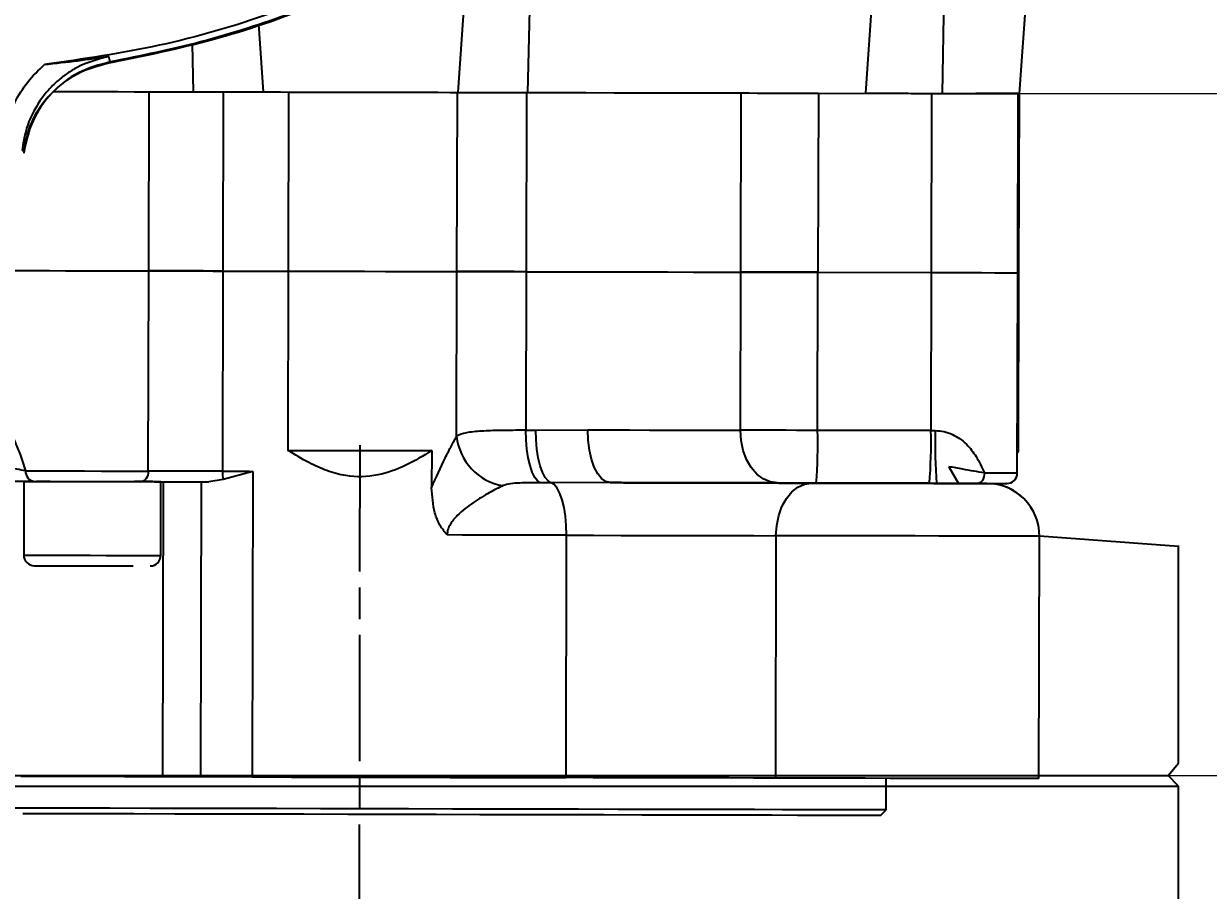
# Model space of a CAD drawing. Header units: millimetres. Extents: x 1953 to 4389, y 564 to 2287.
# Drawn here: x 2614.3 to 2726.7, y 1853 to 1935.2 of the extents above; entities that cross this region are included whole.
import ezdxf

# ---------------------------------------------------------------- set-up
doc = ezdxf.new("R2010")
doc.units = ezdxf.units.MM
doc.linetypes.add('AM_ISO08W050', pattern=[18, 12, -1.5, 3, -1.5])
doc.layers.add('AM_5', color=3, linetype='Continuous', lineweight=25)
doc.layers.add('AM_7', color=4, linetype='AM_ISO08W050', lineweight=25)
doc.styles.add('SLDTEXTSTYLE1', font='txt.shx', dxfattribs={"width": 0.7, "bigfont": 'gbcbig.shx'})
doc.dimstyles.new('SLDDIMSTYLE12$0', dxfattribs={"dimtxt": 12, "dimasz": 10, "dimexe": 0, "dimexo": 0.0625, "dimgap": 0.875, "dimtad": 1, "dimdec": 1, "dimlfac": 1.8, "dimrnd": 1e-09, "dimzin": 12, "dimdsep": 46, "dimtxsty": 'SLDTEXTSTYLE1', "dimcen": 0.09, "dimdle": 8.16, "dimclrd": 3, "dimclre": 3, "dimadec": 0, "dimazin": 3, "dimtfac": 1, "dimtdec": 1, "dimtofl": 0, "dimtmove": 0, "dimatfit": 3, "dimfxl": 0, "dimfrac": 2, "dimtolj": 1, "dimlwd": 5, "dimlwe": 5, "dimarcsym": 0})

# ---------------------------------------------------------------- blocks, each defined once
blk = doc.blocks.new('*D62')
at = {"layer": 'AM_5', "color": 3, "lineweight": 5, "transparency": 16777216}
blk.add_line((2661.75, 2227.3), (2841.58, 2227.3), dxfattribs=at)
at = {"layer": 'AM_5', "color": 3, "linetype": 'Continuous', "lineweight": 5, "transparency": 16777216}
for p, q in [((2841.58, 2217.3), (2841.58, 1938.56)), ((2708.75, 1928.56), (2841.58, 1928.56))]:
    blk.add_line(p, q, dxfattribs=at)
at = {"layer": 'AM_5', "color": 3, "transparency": 16777216}
for points in [[(2839.91, 2217.3), (2843.24, 2217.3), (2841.58, 2227.3)], [(2839.91, 1938.56), (2843.24, 1938.56), (2841.58, 1928.56)]]:
    blk.add_solid(points, dxfattribs=at)
at = {"layer": 'Defpoints', "color": 0, "transparency": 16777216}
for p in [(2661.69, 2227.3), (2708.69, 1928.56), (2841.58, 1928.56)]:
    blk.add_point(p, dxfattribs=at)
at = {"layer": 'AM_5', "color": 0, "transparency": 16777216, "insert": (2834.7, 2077.93), "char_height": 12, "attachment_point": 5, "rotation": 90, "style": 'SLDTEXTSTYLE1'}
blk.add_mtext('\\A1;300', dxfattribs=at)
blk = doc.blocks.new('*D70')
at = {"layer": 'AM_5', "color": 3, "lineweight": 5, "transparency": 16777216}
blk.add_line((2708.82, 1928.56), (2841.55, 1928.56), dxfattribs=at)
at = {"layer": 'AM_5', "color": 3, "linetype": 'Continuous', "lineweight": 5, "transparency": 16777216}
for p, q in [((2841.55, 1918.56), (2841.55, 1873.84)), ((2722.92, 1863.84), (2841.55, 1863.84))]:
    blk.add_line(p, q, dxfattribs=at)
at = {"layer": 'AM_5', "color": 3, "transparency": 16777216}
for points in [[(2839.89, 1918.56), (2843.22, 1918.56), (2841.55, 1928.56)], [(2839.89, 1873.84), (2843.22, 1873.84), (2841.55, 1863.84)]]:
    blk.add_solid(points, dxfattribs=at)
at = {"layer": 'Defpoints', "color": 0, "transparency": 16777216}
for p in [(2708.75, 1928.56), (2722.86, 1863.84), (2841.55, 1863.84)]:
    blk.add_point(p, dxfattribs=at)
at = {"layer": 'AM_5', "color": 0, "transparency": 16777216, "insert": (2834.68, 1896.2), "char_height": 12, "attachment_point": 5, "rotation": 90, "style": 'SLDTEXTSTYLE1'}
blk.add_mtext('\\A1;30', dxfattribs=at)
blk = doc.blocks.new('*D71')
at = {"layer": 'AM_5', "color": 3, "lineweight": 5, "transparency": 16777216}
blk.add_line((2722.92, 1863.84), (2827.58, 1863.84), dxfattribs=at)
at = {"layer": 'AM_5', "color": 3, "linetype": 'Continuous', "lineweight": 5, "transparency": 16777216}
for p, q in [((2827.58, 1853.84), (2827.58, 1480.84)), ((2727.42, 1470.84), (2827.58, 1470.84))]:
    blk.add_line(p, q, dxfattribs=at)
at = {"layer": 'AM_5', "color": 3, "transparency": 16777216}
for points in [[(2825.92, 1853.84), (2829.25, 1853.84), (2827.58, 1863.84)], [(2825.92, 1480.84), (2829.25, 1480.84), (2827.58, 1470.84)]]:
    blk.add_solid(points, dxfattribs=at)
at = {"layer": 'Defpoints', "color": 0, "transparency": 16777216}
for p in [(2722.86, 1863.84), (2727.36, 1470.84), (2827.58, 1470.84)]:
    blk.add_point(p, dxfattribs=at)
at = {"layer": 'AM_5', "color": 0, "transparency": 16777216, "insert": (2820.71, 1667.34), "char_height": 12, "attachment_point": 5, "rotation": 90, "style": 'SLDTEXTSTYLE1'}
blk.add_mtext('\\A1;393', dxfattribs=at)

msp = doc.modelspace()

# ---------------------------------------------------------------- linework, layer by layer
at = {"color": 7, "linetype": 'Continuous', "lineweight": 25}
for p, q in [((2694.202, 1928.586), (2696.61, 1963.721)), ((2702.053, 1963.709), (2701.418, 1928.571)), ((2708.753, 1928.555), (2711.338, 1964.413)), ((2662.574, 1948.255), (2662.102, 1928.655)), ((2655.504, 1928.669), (2656.605, 1944.347)), ((2636.58, 1935.131), (2637.003, 1928.708)), ((2630.405, 1928.722), (2630.316, 1933.232)), ((2622.496, 1931.561), (2622.376, 1932.077)), ((2626.153, 1911.731), (2626.189, 1928.731)), ((2633.22, 1928.716), (2633.183, 1911.716)), ((2639.431, 1928.703), (2639.395, 1911.703)), ((2655.397, 1911.669), (2655.434, 1928.669)), ((2662.008, 1928.655), (2661.972, 1911.655)), ((2682.32, 1911.611), (2682.357, 1928.611)), ((2689.684, 1928.596), (2689.647, 1911.596)), ((2689.684, 1928.596), (2700.433, 1928.573)), ((2700.433, 1928.573), (2700.397, 1911.573)), ((2704.821, 1928.563), (2704.821, 1928.563)), ((2705.864, 1928.561), (2705.864, 1928.561)), ((2708.595, 1911.555), (2708.632, 1928.555)), ((2708.717, 1911.555), (2708.753, 1928.555)), ((2626.112, 1892.731), (2626.153, 1911.731)), ((2633.183, 1911.716), (2633.143, 1892.716)), ((2639.395, 1911.703), (2639.358, 1894.703)), ((2655.364, 1896.06), (2655.397, 1911.669)), ((2661.972, 1911.655), (2661.939, 1896.605)), ((2682.288, 1896.611), (2682.32, 1911.611)), ((2689.615, 1896.596), (2689.647, 1911.596)), ((2689.647, 1911.596), (2700.397, 1911.573)), ((2689.647, 1911.596), (2700.397, 1911.573)), ((2700.397, 1911.573), (2700.365, 1896.573)), ((2708.555, 1892.555), (2708.595, 1911.555)), ((2708.595, 1911.555), (2708.717, 1911.555)), ((2708.595, 1911.555), (2708.717, 1911.555)), ((2708.681, 1894.555), (2708.717, 1911.555)), ((2661.939, 1896.605), (2662.873, 1896.603)), ((2662.873, 1896.603), (2667.815, 1896.642)), ((2700.365, 1896.573), (2689.615, 1896.596)), ((2700.365, 1896.573), (2700.774, 1896.572)), ((2653.003, 1894.674), (2652.996, 1891.147)), ((2708.559, 1894.434), (2708.681, 1894.555)), ((2708.559, 1894.555), (2708.681, 1894.555)), ((2636.034, 1892.71), (2633.221, 1891.943)), ((2636.034, 1892.71), (2635.972, 1863.71)), ((2702.052, 1893.151), (2702.972, 1891.568)), ((2614.317, 1891.757), (2614.302, 1884.757)), ((2615.27, 1891.755), (2615.868, 1891.753)), ((2616.221, 1891.753), (2615.462, 1891.754)), ((2616.817, 1891.751), (2616.221, 1891.753)), ((2627.302, 1884.729), (2627.317, 1891.729)), ((2627.526, 1891.728), (2627.466, 1863.728)), ((2631.12, 1891.721), (2631.06, 1863.721)), ((2633.221, 1891.943), (2631.869, 1891.719)), ((2664.334, 1891.625), (2663.319, 1891.627)), ((2669.924, 1891.638), (2664.334, 1891.625)), ((2700.23, 1891.573), (2689.481, 1891.596)), ((2700.895, 1891.572), (2700.23, 1891.573)), ((2700.891, 1891.572), (2701.493, 1891.57)), ((2700.936, 1891.572), (2701.498, 1891.57)), ((2705.128, 1891.563), (2704.847, 1891.563)), ((2707.052, 1891.364), (2707.053, 1891.559)), ((2665.747, 1863.647), (2665.796, 1886.647)), ((2685.666, 1886.604), (2685.617, 1863.604)), ((2710.612, 1863.551), (2710.661, 1886.551)), ((2710.661, 1886.551), (2710.661, 1886.551)), ((2567.859, 1863.842), (2722.859, 1863.842)), ((2631.06, 1863.721), (2627.466, 1863.728)), ((2696.108, 1860.582), (2696.114, 1863.582)), ((2723.859, 1862.842), (2722.859, 1863.842)), ((2566.859, 1862.842), (2700.866, 1862.842)), ((2700.866, 1862.842), (2723.859, 1862.842)), ((2723.859, 1834.842), (2723.859, 1862.842)), ((2695.607, 1860.083), (2696.108, 1860.582))]:
    msp.add_line(p, q, dxfattribs=at)
at = {"linetype": 'ByBlock'}
for p, q in [((2723.859, 1885.574), (2710.661, 1886.551)), ((2723.859, 1865.009), (2723.859, 1885.675)), ((2722.859, 1863.842), (2723.859, 1865.009))]:
    msp.add_line(p, q, dxfattribs=at)
at = {"color": 7, "linetype": 'Continuous', "lineweight": 25, "flags": 128}
for points in [[(2617.108, 1928.751), (2618.297, 1928.748), (2619.937, 1928.745), (2621.62, 1928.741), (2623.271, 1928.738), (2624.817, 1928.734), (2626.189, 1928.731)], [(2626.189, 1928.731), (2626.931, 1928.73), (2627.735, 1928.728), (2628.591, 1928.726), (2629.487, 1928.724), (2630.411, 1928.722), (2631.35, 1928.72), (2632.29, 1928.718), (2633.22, 1928.716)], [(2633.22, 1928.716), (2633.99, 1928.715), (2634.762, 1928.713), (2635.536, 1928.711), (2636.312, 1928.71), (2637.089, 1928.708), (2637.868, 1928.706), (2638.649, 1928.705), (2639.431, 1928.703)], [(2639.431, 1928.703), (2640.968, 1928.7), (2642.74, 1928.696), (2644.668, 1928.692), (2646.667, 1928.688), (2648.647, 1928.683), (2650.521, 1928.679), (2652.205, 1928.676), (2653.625, 1928.673), (2654.717, 1928.67), (2655.434, 1928.669)], [(2655.434, 1928.669), (2655.828, 1928.668), (2656.366, 1928.667), (2657.04, 1928.665), (2657.838, 1928.664), (2658.749, 1928.662), (2659.758, 1928.66), (2660.85, 1928.657), (2662.008, 1928.655)], [(2662.008, 1928.655), (2664.844, 1928.649), (2667.614, 1928.643), (2670.311, 1928.637), (2672.923, 1928.631), (2675.442, 1928.626), (2677.86, 1928.621), (2680.167, 1928.616), (2682.357, 1928.611)], [(2682.357, 1928.611), (2683.108, 1928.61), (2683.925, 1928.608), (2684.798, 1928.606), (2685.718, 1928.604), (2686.677, 1928.602), (2687.665, 1928.6), (2688.67, 1928.598), (2689.684, 1928.596)], [(2700.433, 1928.573), (2702.111, 1928.569), (2703.723, 1928.566), (2705.198, 1928.563), (2706.472, 1928.56), (2707.486, 1928.558), (2708.198, 1928.556), (2708.574, 1928.555), (2708.599, 1928.555), (2708.271, 1928.556), (2707.605, 1928.557), (2706.631, 1928.56)], [(2706.631, 1928.56), (2706.05, 1928.561), (2705.561, 1928.562), (2705.17, 1928.563), (2704.882, 1928.563), (2704.702, 1928.564), (2704.631, 1928.564), (2704.67, 1928.564), (2704.821, 1928.563)], [(2704.821, 1928.563), (2704.987, 1928.563), (2705.143, 1928.563), (2705.288, 1928.562), (2705.424, 1928.562), (2705.549, 1928.562), (2705.665, 1928.562), (2705.769, 1928.561), (2705.864, 1928.561)], [(2705.864, 1928.561), (2707.147, 1928.559), (2708.08, 1928.557), (2708.62, 1928.555), (2708.753, 1928.555)], [(2612.86, 1911.76), (2612.998, 1911.759), (2613.481, 1911.758), (2614.292, 1911.757), (2615.392, 1911.754), (2616.735, 1911.751), (2618.261, 1911.748), (2619.901, 1911.745), (2621.584, 1911.741), (2623.235, 1911.738), (2624.781, 1911.734), (2626.153, 1911.731)], [(2612.86, 1911.76), (2612.998, 1911.759), (2613.481, 1911.758), (2614.292, 1911.757), (2615.392, 1911.754), (2616.735, 1911.751), (2618.261, 1911.748), (2619.901, 1911.745), (2621.584, 1911.741), (2623.235, 1911.738), (2624.781, 1911.734), (2626.153, 1911.731)], [(2612.863, 1911.76), (2612.998, 1911.759), (2613.481, 1911.758), (2614.292, 1911.757), (2615.392, 1911.754), (2616.735, 1911.751), (2618.261, 1911.748), (2619.901, 1911.745), (2621.584, 1911.741), (2623.235, 1911.738), (2624.781, 1911.734), (2626.153, 1911.731)], [(2612.863, 1911.76), (2612.998, 1911.759), (2613.481, 1911.758), (2614.292, 1911.757), (2615.392, 1911.754), (2616.735, 1911.751), (2618.261, 1911.748), (2619.901, 1911.745), (2621.584, 1911.741), (2623.235, 1911.738), (2624.781, 1911.734), (2626.153, 1911.731)], [(2633.183, 1911.716), (2632.254, 1911.718), (2631.314, 1911.72), (2630.375, 1911.722), (2629.451, 1911.724), (2628.555, 1911.726), (2627.699, 1911.728), (2626.894, 1911.73), (2626.153, 1911.731)], [(2626.153, 1911.731), (2626.894, 1911.73), (2627.699, 1911.728), (2628.555, 1911.726), (2629.451, 1911.724), (2630.375, 1911.722), (2631.314, 1911.72), (2632.254, 1911.718), (2633.183, 1911.716)], [(2626.153, 1911.731), (2626.894, 1911.73), (2627.699, 1911.728), (2628.555, 1911.726), (2629.451, 1911.724), (2630.375, 1911.722), (2631.314, 1911.72), (2632.254, 1911.718), (2633.183, 1911.716)], [(2633.183, 1911.716), (2632.254, 1911.718), (2631.314, 1911.72), (2630.375, 1911.722), (2629.451, 1911.724), (2628.555, 1911.726), (2627.699, 1911.728), (2626.894, 1911.73), (2626.153, 1911.731)], [(2633.183, 1911.716), (2633.953, 1911.715), (2634.725, 1911.713), (2635.499, 1911.711), (2636.275, 1911.71), (2637.053, 1911.708), (2637.832, 1911.706), (2638.613, 1911.705), (2639.395, 1911.703)], [(2633.183, 1911.716), (2633.953, 1911.715), (2634.725, 1911.713), (2635.499, 1911.711), (2636.275, 1911.71), (2637.053, 1911.708), (2637.832, 1911.706), (2638.613, 1911.705), (2639.395, 1911.703)], [(2633.183, 1911.716), (2633.953, 1911.715), (2634.725, 1911.713), (2635.499, 1911.711), (2636.275, 1911.71), (2637.053, 1911.708), (2637.832, 1911.706), (2638.613, 1911.705), (2639.395, 1911.703)], [(2633.183, 1911.716), (2633.953, 1911.715), (2634.725, 1911.713), (2635.499, 1911.711), (2636.275, 1911.71), (2637.053, 1911.708), (2637.832, 1911.706), (2638.613, 1911.705), (2639.395, 1911.703)], [(2639.395, 1911.703), (2640.932, 1911.7), (2642.704, 1911.696), (2644.632, 1911.692), (2646.631, 1911.688), (2648.611, 1911.683), (2650.485, 1911.679), (2652.169, 1911.676), (2653.589, 1911.673), (2654.681, 1911.67), (2655.397, 1911.669)], [(2639.395, 1911.703), (2640.932, 1911.7), (2642.704, 1911.696), (2644.632, 1911.692), (2646.631, 1911.688), (2648.611, 1911.683), (2650.485, 1911.679), (2652.169, 1911.676), (2653.589, 1911.673), (2654.681, 1911.67), (2655.397, 1911.669)], [(2639.395, 1911.703), (2640.932, 1911.7), (2642.704, 1911.696), (2644.632, 1911.692), (2646.631, 1911.688), (2648.611, 1911.683), (2650.485, 1911.679), (2652.169, 1911.676), (2653.589, 1911.673), (2654.681, 1911.67), (2655.397, 1911.669)], [(2639.395, 1911.703), (2640.932, 1911.7), (2642.704, 1911.696), (2644.632, 1911.692), (2646.631, 1911.688), (2648.611, 1911.683), (2650.485, 1911.679), (2652.169, 1911.676), (2653.589, 1911.673), (2654.681, 1911.67), (2655.397, 1911.669)], [(2661.972, 1911.655), (2660.814, 1911.657), (2659.722, 1911.66), (2658.713, 1911.662), (2657.802, 1911.664), (2657.004, 1911.665), (2656.33, 1911.667), (2655.792, 1911.668), (2655.397, 1911.669)], [(2655.397, 1911.669), (2655.792, 1911.668), (2656.33, 1911.667), (2657.004, 1911.665), (2657.802, 1911.664), (2658.713, 1911.662), (2659.722, 1911.66), (2660.814, 1911.657), (2661.972, 1911.655)], [(2655.397, 1911.669), (2655.792, 1911.668), (2656.33, 1911.667), (2657.004, 1911.665), (2657.802, 1911.664), (2658.713, 1911.662), (2659.722, 1911.66), (2660.814, 1911.657), (2661.972, 1911.655)], [(2661.972, 1911.655), (2660.814, 1911.657), (2659.722, 1911.66), (2658.713, 1911.662), (2657.802, 1911.664), (2657.004, 1911.665), (2656.33, 1911.667), (2655.792, 1911.668), (2655.397, 1911.669)], [(2661.972, 1911.655), (2664.807, 1911.649), (2667.578, 1911.643), (2670.274, 1911.637), (2672.887, 1911.632), (2675.406, 1911.626), (2677.824, 1911.621), (2680.131, 1911.616), (2682.32, 1911.611)], [(2661.972, 1911.655), (2664.807, 1911.649), (2667.578, 1911.643), (2670.274, 1911.637), (2672.887, 1911.632), (2675.406, 1911.626), (2677.824, 1911.621), (2680.131, 1911.616), (2682.32, 1911.611)], [(2661.972, 1911.655), (2664.807, 1911.649), (2667.578, 1911.643), (2670.274, 1911.637), (2672.887, 1911.632), (2675.406, 1911.626), (2677.824, 1911.621), (2680.131, 1911.616), (2682.32, 1911.611)], [(2661.972, 1911.655), (2664.807, 1911.649), (2667.578, 1911.643), (2670.274, 1911.637), (2672.887, 1911.632), (2675.406, 1911.626), (2677.824, 1911.621), (2680.131, 1911.616), (2682.32, 1911.611)], [(2689.647, 1911.596), (2688.634, 1911.598), (2687.628, 1911.6), (2686.641, 1911.602), (2685.682, 1911.604), (2684.761, 1911.606), (2683.888, 1911.608), (2683.072, 1911.61), (2682.32, 1911.611)], [(2682.32, 1911.611), (2683.072, 1911.61), (2683.888, 1911.608), (2684.761, 1911.606), (2685.682, 1911.604), (2686.641, 1911.602), (2687.628, 1911.6), (2688.634, 1911.598), (2689.647, 1911.596)], [(2682.32, 1911.611), (2683.072, 1911.61), (2683.888, 1911.608), (2684.761, 1911.606), (2685.682, 1911.604), (2686.641, 1911.602), (2687.628, 1911.6), (2688.634, 1911.598), (2689.647, 1911.596)], [(2689.647, 1911.596), (2688.634, 1911.598), (2687.628, 1911.6), (2686.641, 1911.602), (2685.682, 1911.604), (2684.761, 1911.606), (2683.888, 1911.608), (2683.072, 1911.61), (2682.32, 1911.611)], [(2700.397, 1911.573), (2702.075, 1911.569), (2703.687, 1911.566), (2705.162, 1911.563), (2706.435, 1911.56), (2707.45, 1911.558), (2708.161, 1911.556), (2708.538, 1911.555), (2708.595, 1911.555)], [(2700.397, 1911.573), (2702.075, 1911.569), (2703.687, 1911.566), (2705.162, 1911.563), (2706.435, 1911.56), (2707.45, 1911.558), (2708.161, 1911.556), (2708.538, 1911.555), (2708.595, 1911.555)], [(2700.397, 1911.573), (2702.075, 1911.569), (2703.687, 1911.566), (2705.162, 1911.563), (2706.435, 1911.56), (2707.45, 1911.558), (2708.161, 1911.556), (2708.538, 1911.555), (2708.595, 1911.555)], [(2700.397, 1911.573), (2702.075, 1911.569), (2703.687, 1911.566), (2705.162, 1911.563), (2706.435, 1911.56), (2707.45, 1911.558), (2708.161, 1911.556), (2708.538, 1911.555), (2708.595, 1911.555)], [(2663.319, 1891.627), (2663.041, 1891.803), (2662.778, 1892.14), (2662.539, 1892.628), (2662.331, 1893.25), (2662.163, 1893.984), (2662.039, 1894.807), (2661.964, 1895.691), (2661.939, 1896.605)], [(2664.334, 1891.625), (2664.04, 1891.801), (2663.761, 1892.138), (2663.508, 1892.626), (2663.288, 1893.248), (2663.11, 1893.982), (2662.978, 1894.805), (2662.898, 1895.689), (2662.873, 1896.603)], [(2669.924, 1891.638), (2669.511, 1891.735), (2669.114, 1892.02), (2668.748, 1892.483), (2668.428, 1893.105), (2668.166, 1893.864), (2667.972, 1894.729), (2667.853, 1895.667), (2667.815, 1896.642)], [(2667.815, 1896.642), (2669.806, 1896.638), (2671.752, 1896.634), (2673.65, 1896.63), (2675.495, 1896.626), (2677.285, 1896.622), (2679.016, 1896.618), (2680.685, 1896.615), (2682.288, 1896.611)], [(2685.817, 1891.604), (2685.127, 1891.701), (2684.463, 1891.987), (2683.852, 1892.451), (2683.317, 1893.074), (2682.879, 1893.832), (2682.553, 1894.697), (2682.354, 1895.636), (2682.288, 1896.611)], [(2689.615, 1896.596), (2688.602, 1896.598), (2687.596, 1896.6), (2686.609, 1896.602), (2685.65, 1896.604), (2684.729, 1896.606), (2683.856, 1896.608), (2683.04, 1896.61), (2682.288, 1896.611)], [(2639.358, 1894.703), (2640.81, 1894.7), (2642.476, 1894.696), (2644.291, 1894.693), (2646.181, 1894.688), (2648.071, 1894.684), (2649.885, 1894.681), (2651.552, 1894.677), (2653.003, 1894.674)], [(2614.48, 1892.756), (2615.604, 1892.754), (2616.947, 1892.751), (2618.45, 1892.748), (2620.053, 1892.744), (2621.688, 1892.741), (2623.287, 1892.737), (2624.782, 1892.734), (2626.112, 1892.731)], [(2626.112, 1892.731), (2626.099, 1892.536), (2626.061, 1892.349), (2626, 1892.176), (2625.917, 1892.025), (2625.816, 1891.901), (2625.702, 1891.808), (2625.578, 1891.752), (2625.448, 1891.733)], [(2633.143, 1892.716), (2632.213, 1892.718), (2631.273, 1892.72), (2630.334, 1892.722), (2629.41, 1892.724), (2628.514, 1892.726), (2627.658, 1892.728), (2626.854, 1892.73), (2626.112, 1892.731)], [(2633.143, 1892.716), (2633.503, 1892.716), (2633.863, 1892.715), (2634.224, 1892.714), (2634.585, 1892.713), (2634.947, 1892.713), (2635.309, 1892.712), (2635.671, 1892.711), (2636.034, 1892.71)], [(2614.317, 1891.757), (2614.386, 1891.756), (2614.777, 1891.756), (2615.493, 1891.754), (2616.496, 1891.752), (2617.732, 1891.749), (2619.135, 1891.746), (2620.628, 1891.743), (2622.132, 1891.74), (2623.564, 1891.737), (2624.849, 1891.734), (2625.916, 1891.732), (2626.708, 1891.73), (2627.183, 1891.729), (2627.315, 1891.729), (2627.096, 1891.729), (2626.539, 1891.731), (2625.673, 1891.732), (2624.817, 1891.734)], [(2616.817, 1891.751), (2616.842, 1891.751), (2617.151, 1891.751), (2617.785, 1891.749), (2618.689, 1891.747), (2619.782, 1891.745), (2620.967, 1891.742), (2622.138, 1891.74), (2623.193, 1891.738), (2624.036, 1891.736), (2624.593, 1891.735), (2624.815, 1891.734), (2624.817, 1891.734)], [(2665.796, 1886.647), (2665.771, 1887.561), (2665.691, 1888.444), (2665.559, 1889.267), (2665.381, 1890.002), (2665.161, 1890.623), (2664.907, 1891.111), (2664.629, 1891.449), (2664.334, 1891.625)], [(2685.666, 1886.604), (2685.733, 1887.579), (2685.924, 1888.517), (2686.234, 1889.381), (2686.65, 1890.138), (2687.156, 1890.758), (2687.733, 1891.219), (2688.359, 1891.502), (2689.009, 1891.597)], [(2702.983, 1891.567), (2704.281, 1891.564), (2704.585, 1891.564)], [(2705.434, 1892.562), (2705.422, 1892.367), (2705.387, 1892.179), (2705.331, 1892.007), (2705.254, 1891.855), (2705.162, 1891.731), (2705.056, 1891.639), (2704.941, 1891.582), (2704.822, 1891.563)], [(2705.303, 1891.562), (2705.408, 1891.562), (2706.274, 1891.56), (2706.831, 1891.559), (2707.05, 1891.559), (2707.053, 1891.559)], [(2705.434, 1892.562), (2706.621, 1892.559), (2707.555, 1892.557), (2708.196, 1892.556), (2708.518, 1892.555), (2708.555, 1892.555)], [(2665.796, 1886.647), (2664.412, 1886.65), (2663.016, 1886.652), (2661.611, 1886.655), (2660.196, 1886.659), (2658.774, 1886.662), (2657.344, 1886.665), (2655.907, 1886.668), (2654.464, 1886.671)], [(2665.796, 1886.647), (2668.357, 1886.641), (2670.987, 1886.635), (2673.642, 1886.63), (2676.273, 1886.624), (2678.836, 1886.619), (2681.284, 1886.613), (2683.574, 1886.609), (2685.666, 1886.604)], [(2710.661, 1886.551), (2710.59, 1886.551), (2710.177, 1886.552), (2709.406, 1886.553), (2708.295, 1886.556), (2706.872, 1886.559), (2705.172, 1886.562), (2703.237, 1886.566), (2701.115, 1886.571), (2698.858, 1886.576), (2696.522, 1886.581), (2694.165, 1886.586), (2691.845, 1886.591), (2689.619, 1886.596), (2687.543, 1886.6), (2685.666, 1886.604)], [(2614.302, 1884.757), (2614.371, 1884.757), (2614.762, 1884.756), (2615.478, 1884.754), (2616.481, 1884.752), (2617.717, 1884.749), (2619.12, 1884.746), (2620.613, 1884.743), (2622.117, 1884.74), (2623.549, 1884.737), (2624.834, 1884.734), (2625.901, 1884.732), (2626.693, 1884.73), (2627.168, 1884.729), (2627.302, 1884.729)], [(2627.466, 1863.728), (2627.084, 1863.729), (2626.323, 1863.731), (2625.229, 1863.733), (2623.867, 1863.736), (2622.319, 1863.74), (2620.677, 1863.743), (2619.041, 1863.747), (2617.507, 1863.75), (2616.167, 1863.753), (2615.103, 1863.755), (2614.377, 1863.756), (2614.033, 1863.757)], [(2635.972, 1863.71), (2635.297, 1863.712), (2634.634, 1863.713), (2633.985, 1863.715), (2633.354, 1863.716), (2632.743, 1863.717), (2632.155, 1863.718), (2631.593, 1863.72), (2631.06, 1863.721)], [(2635.972, 1863.71), (2639.709, 1863.702), (2643.472, 1863.694), (2647.245, 1863.686), (2651.014, 1863.678), (2654.763, 1863.67), (2658.478, 1863.662), (2662.144, 1863.654), (2665.747, 1863.647)], [(2685.617, 1863.604), (2683.525, 1863.609), (2681.235, 1863.613), (2678.787, 1863.619), (2676.224, 1863.624), (2673.593, 1863.63), (2670.938, 1863.636), (2668.307, 1863.641), (2665.747, 1863.647)], [(2710.612, 1863.551), (2710.541, 1863.551), (2710.128, 1863.552), (2709.357, 1863.553), (2708.246, 1863.556), (2706.823, 1863.559), (2705.123, 1863.562), (2703.188, 1863.567), (2701.066, 1863.571), (2698.809, 1863.576), (2696.473, 1863.581), (2694.116, 1863.586), (2691.796, 1863.591), (2689.57, 1863.596), (2687.493, 1863.6), (2685.617, 1863.604)], [(2696.108, 1860.582), (2696.039, 1860.582), (2695.645, 1860.583), (2694.904, 1860.585), (2693.82, 1860.587), (2692.402, 1860.59), (2690.658, 1860.594), (2688.603, 1860.598), (2686.249, 1860.603), (2683.614, 1860.609), (2680.715, 1860.615), (2677.574, 1860.621), (2674.212, 1860.629), (2670.653, 1860.636), (2666.922, 1860.644), (2663.045, 1860.652), (2659.049, 1860.661), (2654.962, 1860.67), (2650.813, 1860.679), (2646.632, 1860.688), (2642.446, 1860.696), (2638.286, 1860.705), (2634.181, 1860.714), (2630.16, 1860.723), (2626.251, 1860.731), (2622.481, 1860.739), (2618.876, 1860.747), (2615.463, 1860.754), (2612.264, 1860.761)], [(2614.2, 1860.257), (2617.524, 1860.25), (2621.054, 1860.242), (2624.765, 1860.234), (2628.63, 1860.226), (2632.62, 1860.217), (2636.708, 1860.209), (2640.863, 1860.2), (2645.056, 1860.191), (2649.257, 1860.182), (2653.435, 1860.173), (2657.56, 1860.164), (2661.603, 1860.156), (2665.534, 1860.147), (2669.325, 1860.139), (2672.949, 1860.131), (2676.379, 1860.124), (2679.592, 1860.117), (2682.563, 1860.111), (2685.271, 1860.105), (2687.697, 1860.1), (2689.824, 1860.095), (2691.635, 1860.091), (2693.119, 1860.088), (2694.264, 1860.086), (2695.061, 1860.084), (2695.507, 1860.083), (2695.607, 1860.083)]]:
    msp.add_lwpolyline(points, dxfattribs=at)
at = {"color": 7, "linetype": 'Continuous', "lineweight": 25}
for centre, radius, start, end in [((2660.636, 1896.582), 5.298, 185.65517, 260.63287), ((2639.142, 1895.454), 50.487, 355.6169, 1.29537), ((2649.891, 1895.431), 50.487, 355.6169, 1.29537), ((2748.35, 1895.221), 47.595, 178.37363, 184.39756), ((2615.39, 1892.661), 0.915, 174.04025, 262.50401), ((2636.387, 1892.652), 3.245, 178.86815, 192.63218), ((2705.661, 1886.561), 5, 359.87751, 89.87751), ((2707.555, 1892.557), 1, 269.87751, 359.87751), ((2705.661, 1886.562), 5, 359.87751, 73.80953), ((2615.302, 1884.755), 1, 179.87751, 269.87751), ((2626.302, 1884.731), 1, 269.87751, 359.87751)]:
    msp.add_arc(centre, radius, start, end, dxfattribs=at)
for points in [[(2703.141, 2018.191), (2702.617, 2014.539), (2701.569, 2007.236), (2698.45, 1996.593), (2694.242, 1986.35), (2688.886, 1976.649), (2682.482, 1967.61), (2675.1, 1959.348), (2666.838, 1951.967), (2657.799, 1945.562), (2648.098, 1940.207), (2637.855, 1935.999), (2627.212, 1932.879), (2619.909, 1931.831), (2616.257, 1931.307)], [(2702.939, 2011.648), (2702.252, 2008.354), (2700.88, 2001.766), (2697.559, 1992.213), (2693.355, 1983.03), (2688.219, 1974.327), (2682.23, 1966.19), (2675.443, 1958.706), (2667.929, 1951.95), (2659.767, 1945.996), (2651.042, 1940.897), (2641.841, 1936.733), (2632.274, 1933.453), (2625.68, 1932.109), (2622.383, 1931.436)], [(2670.222, 1954.231), (2667.925, 1952.344), (2663.332, 1948.57), (2655.832, 1943.725), (2647.961, 1939.524), (2639.732, 1936.077), (2631.237, 1933.324), (2625.41, 1932.149), (2622.496, 1931.561)], [(2694.202, 1928.586), (2694.529, 1928.585), (2695.183, 1928.584), (2696.884, 1928.58), (2698.972, 1928.576), (2700.603, 1928.573), (2701.418, 1928.571)], [(2625.448, 1891.733), (2626.409, 1891.731), (2628.329, 1891.727), (2630.689, 1891.722), (2631.869, 1891.719)], [(2703.388, 1891.566), (2702.847, 1891.567), (2701.765, 1891.57), (2701.185, 1891.571), (2700.895, 1891.572)]]:
    msp.add_open_spline(points, degree=3, dxfattribs=at)
for points, knots in [([(2622.376, 1932.077), (2621.342, 1931.802), (2619.95, 1931.432), (2618.415, 1930.477), (2617.535, 1929.799), (2616.696, 1928.983), (2615.87, 1927.965), (2615.088, 1926.654), (2614.426, 1925.024), (2614.241, 1923.801), (2614.144, 1923.16)], [0, 0, 0, 0, 0.2442896, 0.3290361, 0.4144899, 0.500125, 0.5979924, 0.7157703, 0.8510724, 1, 1, 1, 1]), ([(2616.257, 1931.307), (2617.325, 1931.427), (2619.472, 1931.668), (2621.405, 1931.941), (2622.376, 1932.077)], [0, 0, 0, 0, 0.49755733, 1, 1, 1, 1]), ([(2612.154, 1923.348), (2612.268, 1924.108), (2612.497, 1925.623), (2613.384, 1927.751), (2614.603, 1929.708), (2615.705, 1930.773), (2616.257, 1931.307)], [0, 0, 0, 0, 0.2507669, 0.5000113, 0.749245, 1, 1, 1, 1]), ([(2622.383, 1931.436), (2621.354, 1931.158), (2619.295, 1930.603), (2616.755, 1928.596), (2614.896, 1926.021), (2614.444, 1924.004), (2614.224, 1923.026)], [0, 0, 0, 0, 0.2537692, 0.5075384, 0.7613077, 1, 1, 1, 1]), ([(2622.496, 1931.561), (2621.464, 1931.28), (2619.402, 1930.718), (2616.858, 1928.7), (2614.976, 1926.05), (2614.521, 1923.958), (2614.294, 1922.91)], [0, 0, 0, 0, 0.2500466, 0.4994486, 0.7493959, 1, 1, 1, 1]), ([(2612.831, 1896.76), (2612.847, 1896.743), (2612.879, 1896.708), (2613.031, 1896.432), (2613.235, 1896.019), (2613.542, 1895.339), (2613.979, 1894.264), (2614.305, 1893.282), (2614.48, 1892.756)], [0, 0, 0, 0, 0.1244738, 0.250966, 0.3714749, 0.5001039, 0.7321774, 1, 1, 1, 1]), ([(2652.996, 1891.147), (2653.421, 1892.125), (2654.059, 1893.592), (2654.901, 1895.183), (2655.21, 1895.768), (2655.364, 1896.06)], [0, 0, 0, 0, 0.4999487, 0.7504157, 1, 1, 1, 1]), ([(2661.939, 1896.605), (2661.097, 1896.603), (2659.551, 1896.601), (2657.649, 1896.533), (2656.171, 1896.398), (2655.633, 1896.173), (2655.364, 1896.06)], [0, 0, 0, 0, 0.2724679, 0.5000458, 0.7503555, 1, 1, 1, 1]), ([(2700.774, 1896.572), (2701.055, 1896.554), (2701.621, 1896.518), (2702.407, 1896.241), (2703.12, 1895.827), (2703.912, 1895.146), (2704.745, 1894.07), (2705.194, 1893.088), (2705.434, 1892.562)], [0, 0, 0, 0, 0.12447381, 0.25096604, 0.37147488, 0.50010394, 0.73217742, 1, 1, 1, 1]), ([(2653.003, 1894.674), (2652.198, 1894.186), (2650.592, 1893.214), (2647.855, 1892.196), (2645.22, 1892.12), (2643.043, 1892.742), (2641.202, 1893.57), (2640.016, 1894.299), (2639.358, 1894.703)], [0, 0, 0, 0, 0.1923908, 0.3834722, 0.589159, 0.7155413, 0.8423238, 1, 1, 1, 1]), ([(2614.48, 1892.756), (2614.205, 1892.807), (2613.638, 1892.912), (2612.638, 1893.12), (2612.12, 1893.266), (2611.843, 1893.344)], [0, 0, 0, 0, 0.3043315, 0.6280366, 1, 1, 1, 1]), ([(2705.434, 1892.562), (2705.095, 1892.613), (2704.394, 1892.719), (2703.362, 1892.926), (2702.509, 1893.073), (2702.052, 1893.151)], [0, 0, 0, 0, 0.3043315, 0.6280366, 1, 1, 1, 1]), ([(2615.27, 1891.755), (2615.104, 1891.755), (2614.774, 1891.756), (2614.204, 1891.757), (2613.602, 1891.758), (2612.946, 1891.76), (2612.624, 1891.76), (2612.459, 1891.761)], [0, 0, 0, 0, 0.1826536, 0.360866, 0.578026, 0.783693, 1, 1, 1, 1]), ([(2615.868, 1891.753), (2616.531, 1891.752), (2617.908, 1891.749), (2620.594, 1891.743), (2623.309, 1891.737), (2624.753, 1891.734), (2625.448, 1891.733)], [0, 0, 0, 0, 0.2408979, 0.5, 0.7591021, 1, 1, 1, 1]), ([(2663.319, 1891.627), (2662.65, 1891.623), (2661.646, 1891.618), (2660.445, 1891.552), (2659.997, 1891.421), (2659.774, 1891.355)], [0, 0, 0, 0, 0.5005553, 0.7509565, 1, 1, 1, 1]), ([(2685.817, 1891.604), (2684.233, 1891.607), (2681.064, 1891.614), (2675.718, 1891.625), (2671.855, 1891.634), (2669.924, 1891.638)], [0, 0, 0, 0, 0.33323265, 0.66675484, 1, 1, 1, 1]), ([(2669.924, 1891.638), (2671.63, 1891.634), (2675.078, 1891.627), (2680.17, 1891.616), (2684.967, 1891.606), (2687.671, 1891.6), (2689.009, 1891.597)], [0, 0, 0, 0, 0.2473128, 0.5, 0.7526872, 1, 1, 1, 1]), ([(2689.481, 1891.596), (2689.145, 1891.597), (2688.468, 1891.598), (2687.487, 1891.6), (2686.572, 1891.602), (2686.067, 1891.603), (2685.817, 1891.604)], [0, 0, 0, 0, 0.2474109, 0.5, 0.7525891, 1, 1, 1, 1]), ([(2689.009, 1891.597), (2689.464, 1891.596), (2690.4, 1891.594), (2692.067, 1891.59), (2693.908, 1891.586), (2695.854, 1891.582), (2697.792, 1891.578), (2699.617, 1891.574), (2701.24, 1891.571), (2702.636, 1891.568), (2703.814, 1891.565), (2704.761, 1891.563), (2705.416, 1891.562), (2705.718, 1891.561), (2705.642, 1891.561), (2705.195, 1891.562), (2704.453, 1891.564), (2703.737, 1891.566), (2703.388, 1891.566)], [0, 0, 0, 0, 0.05866097, 0.12049309, 0.184636, 0.25, 0.315364, 0.37950691, 0.44133903, 0.5, 0.55866097, 0.62049309, 0.684636, 0.75, 0.815364, 0.87950691, 0.94133903, 1, 1, 1, 1]), ([(2704.822, 1891.563), (2704.614, 1891.564), (2704.203, 1891.565), (2703.591, 1891.566), (2703.184, 1891.567), (2702.966, 1891.567)], [0, 0, 0, 0, 0.3217307, 0.6356386, 1, 1, 1, 1]), ([(2704.822, 1891.563), (2705.18, 1891.563), (2705.902, 1891.561), (2706.722, 1891.559), (2707.278, 1891.558), (2707.548, 1891.557), (2707.524, 1891.558), (2707.517, 1891.558)], [0, 0, 0, 0, 0.2214261, 0.4475745, 0.6737229, 0.895149, 1, 1, 1, 1]), ([(2654.464, 1886.671), (2654.223, 1886.973), (2653.719, 1887.602), (2653.128, 1889.121), (2653.048, 1890.344), (2652.996, 1891.147)], [0, 0, 0, 0, 0.2406414, 0.5017344, 1, 1, 1, 1]), ([(2659.774, 1891.355), (2659.351, 1891.146), (2658.505, 1890.728), (2656.96, 1889.777), (2655.644, 1888.799), (2654.842, 1887.867), (2654.517, 1887.212), (2654.481, 1886.844), (2654.464, 1886.671)], [0, 0, 0, 0, 0.2492008, 0.4991017, 0.7489308, 0.8742239, 0.9407402, 1, 1, 1, 1]), ([(2615.3, 1883.755), (2615.323, 1883.754), (2615.368, 1883.754), (2615.819, 1883.753), (2616.815, 1883.751), (2618.298, 1883.748), (2619.673, 1883.745), (2620.801, 1883.743), (2621.925, 1883.74), (2623.316, 1883.737), (2624.148, 1883.736), (2624.689, 1883.734)], [0, 0, 0, 0, 0.0877596, 0.1736954, 0.3333333, 0.4929712, 0.5789071, 0.6666667, 0.7544262, 0.8403621, 1, 1, 1, 1])]:
    msp.add_open_spline(points, degree=3, knots=knots, dxfattribs=at)
at = {"layer": 'AM_7'}
msp.add_line((2646.18, 1895.196), (2645.355, 1240.342), dxfattribs=at)

# ---------------------------------------------------------------- dimensions: what is measured, and where the dimension line sits
at = {"layer": 'AM_5'}
for base, p1, p2, text, picture, middle in [((2841.578, 1928.555), (2661.686, 2227.296), (2708.687, 1928.555), '300', '*D62', (2834.703, 2077.926)), ((2841.554, 1863.842), (2708.753, 1928.555), (2722.859, 1863.842), '30', '*D70', (2834.679, 1896.198))]:
    dim = msp.add_linear_dim(base=base, p1=p1, p2=p2, angle=90, text=text, dimstyle='SLDDIMSTYLE12$0', override={"dimlfac": 1, "dimpost": ''}, dxfattribs=at)
    dim.commit()
    dim.dimension.update_dxf_attribs({"geometry": picture, "text_midpoint": middle})
dim = msp.add_linear_dim(base=(2827.584, 1470.842), p1=(2722.859, 1863.842), p2=(2727.359, 1470.842), angle=90, dimstyle='SLDDIMSTYLE12$0', override={"dimlfac": 1}, dxfattribs=at)
dim.commit()
dim.dimension.update_dxf_attribs({"geometry": '*D71', "text_midpoint": (2820.709, 1667.342)})

doc.saveas('drawing.dxf')
